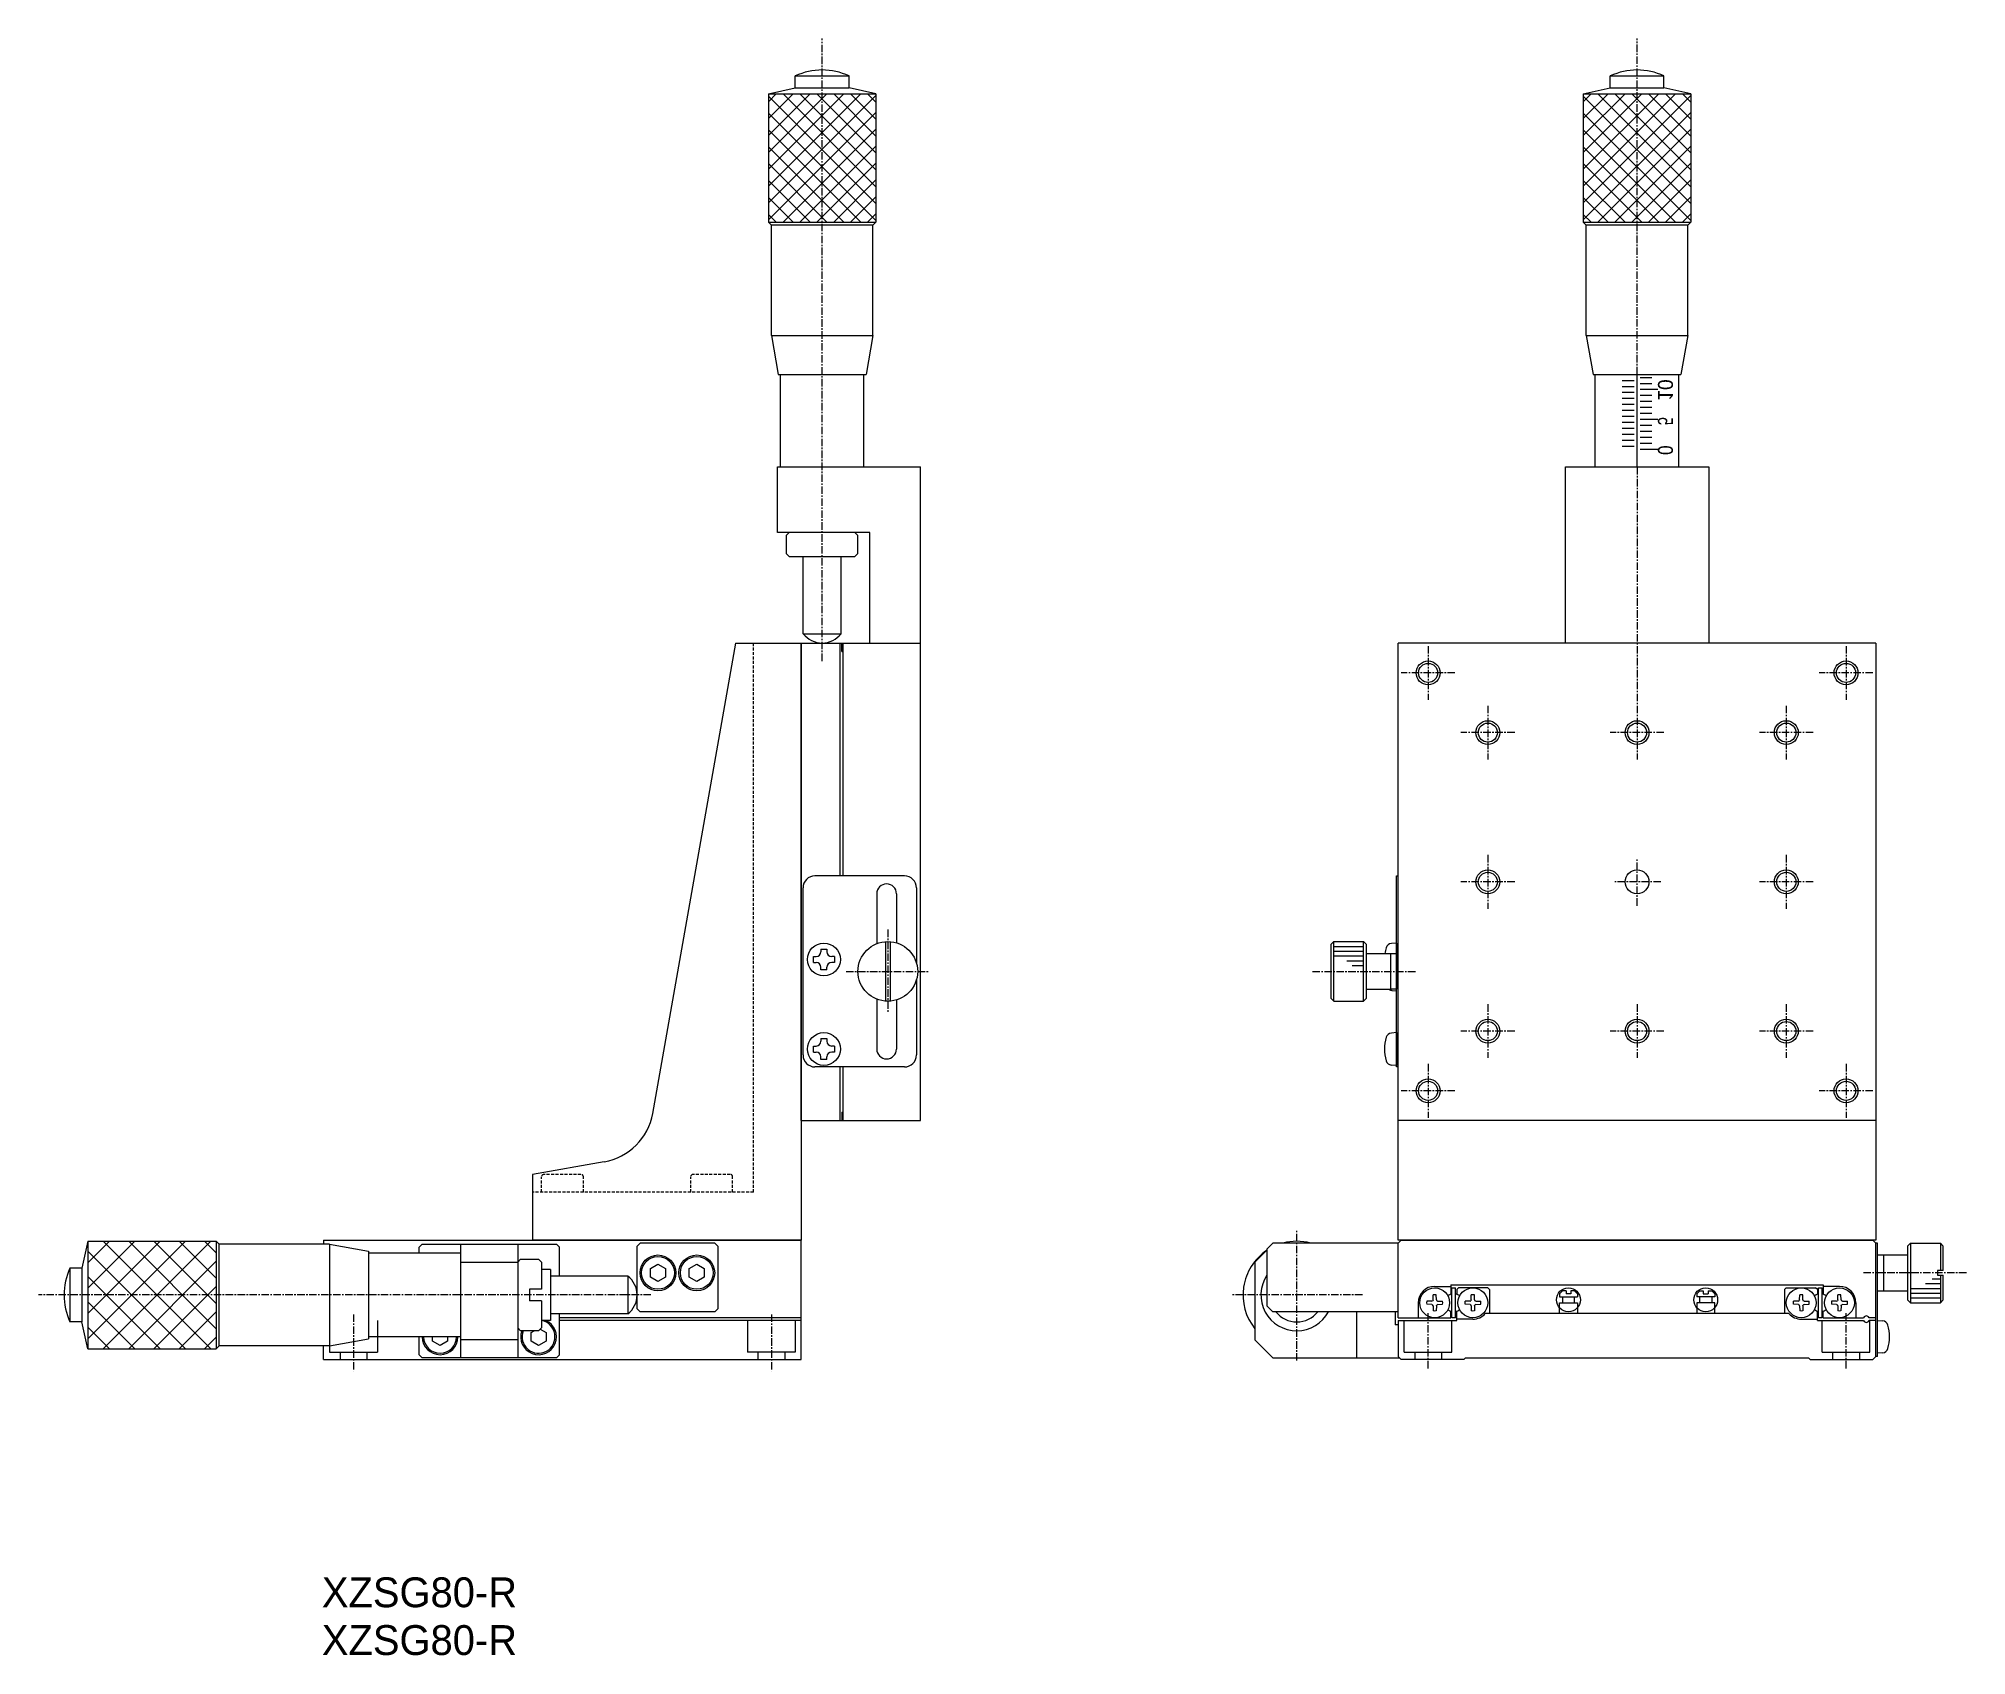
# Model space of a CAD drawing. Extents: x 66 to 389, y 34 to 304.
import ezdxf

# ---------------------------------------------------------------- set-up
doc = ezdxf.new("R2010")
doc.units = 0
doc.linetypes.add('CENTER', pattern=[2, 1.25, -0.25, 0.25, -0.25])
doc.linetypes.add('DASHED', pattern=[0.75, 0.5, -0.25])
doc.layers.get('0').update_dxf_attribs({"linetype": 'CONTINUOUS'})
doc.layers.add('CENTER', color=1, linetype='CENTER')

msp = doc.modelspace()

# ---------------------------------------------------------------- linework, layer by layer
at = {"color": 7, "linetype": 'CONTINUOUS'}
for p, q in [((192.75, 296.23), (192.75, 298.23)), ((192.75, 298.23), (201.75, 298.23)), ((201.75, 296.23), (201.75, 298.23)), ((329.25, 296.23), (329.25, 298.23)), ((329.25, 298.23), (338.25, 298.23)), ((338.25, 296.23), (338.25, 298.23)), ((188.25, 295.23), (192.75, 296.23)), ((188.25, 295.23), (188.25, 273.73)), ((192.75, 296.23), (201.75, 296.23)), ((206.25, 295.23), (201.75, 296.23)), ((206.25, 295.23), (206.25, 273.73)), ((324.75, 295.23), (329.25, 296.23)), ((324.75, 295.23), (324.75, 273.73)), ((329.25, 296.23), (338.25, 296.23)), ((342.75, 295.23), (338.25, 296.23)), ((342.75, 295.23), (342.75, 273.73)), ((188.75, 273.23), (188.25, 273.73)), ((188.75, 254.73), (188.75, 273.23)), ((205.75, 273.23), (188.75, 273.23)), ((205.75, 273.23), (206.25, 273.73)), ((205.75, 254.73), (205.75, 273.23)), ((325.25, 273.23), (324.75, 273.73)), ((325.25, 254.73), (325.25, 273.23)), ((342.25, 273.23), (325.25, 273.23)), ((342.25, 273.23), (342.75, 273.73)), ((342.25, 254.73), (342.25, 273.23)), ((188.75, 254.73), (189.9, 248.23)), ((188.75, 254.73), (205.75, 254.73)), ((205.75, 254.73), (204.61, 248.23)), ((325.25, 254.73), (326.4, 248.23)), ((325.25, 254.73), (342.25, 254.73)), ((342.25, 254.73), (341.11, 248.23)), ((189.9, 248.23), (204.61, 248.23)), ((190.25, 232.73), (190.25, 248.23)), ((204.25, 232.73), (204.25, 248.23)), ((326.4, 248.23), (341.11, 248.23)), ((326.75, 232.73), (326.75, 248.23)), ((340.75, 232.73), (340.75, 248.23)), ((189.75, 221.73), (189.75, 232.73)), ((189.75, 232.73), (213.75, 232.73)), ((213.75, 123.23), (213.75, 232.73)), ((321.75, 203.23), (321.75, 232.73)), ((321.75, 232.73), (345.75, 232.73)), ((345.75, 232.73), (345.75, 203.23)), ((205.25, 221.73), (189.75, 221.73)), ((191.25, 221.23), (191.75, 221.73)), ((191.25, 221.23), (191.25, 218.23)), ((202.75, 221.73), (203.25, 221.23)), ((203.25, 218.23), (203.25, 221.23)), ((205.25, 203.23), (205.25, 221.73)), ((191.25, 218.23), (191.75, 217.73)), ((191.75, 217.73), (202.75, 217.73)), ((194.08, 204.79), (194.08, 217.73)), ((200.43, 204.79), (200.43, 217.73)), ((202.75, 217.73), (203.25, 218.23)), ((182.75, 203.23), (168.86, 124.45)), ((182.75, 203.23), (193.75, 203.23)), ((193.75, 203.23), (193.75, 103.23)), ((193.75, 123.23), (193.75, 203.23)), ((193.75, 203.23), (200.75, 203.23)), ((200.25, 164.23), (200.25, 203.23)), ((200.55, 201.83), (200.55, 203.23)), ((200.55, 201.83), (200.75, 201.83)), ((200.75, 203.23), (213.75, 203.23)), ((200.75, 164.23), (200.75, 203.23)), ((373.75, 203.23), (293.75, 203.23)), ((293.75, 103.23), (293.75, 203.23)), ((373.75, 203.23), (373.75, 103.23)), ((194.05, 134.23), (194.05, 162.23)), ((211.05, 164.23), (196.05, 164.23)), ((213.05, 162.23), (213.05, 149.63)), ((293.45, 164.23), (293.75, 164.23)), ((293.45, 132.23), (293.45, 164.23)), ((206.4, 161.23), (206.4, 152.87)), ((209.7, 161.23), (209.7, 153.01)), ((197.05, 151.98), (197.05, 151.53)), ((197.05, 151.98), (198.05, 151.98)), ((198.05, 151.98), (198.05, 151.53)), ((207.85, 153.21), (207.85, 143.24)), ((208.65, 153.21), (208.65, 143.24)), ((282.45, 152.73), (282.95, 153.23)), ((282.45, 152.73), (282.45, 143.73)), ((282.95, 153.23), (287.95, 153.23)), ((287.95, 153.23), (288.45, 152.73)), ((288.45, 143.73), (288.45, 152.73)), ((293.45, 152.98), (292.61, 152.9)), ((293.45, 152.98), (293.45, 151.23)), ((195.8, 150.73), (196.25, 150.73)), ((195.8, 149.73), (195.8, 150.73)), ((195.8, 149.73), (196.25, 149.73)), ((197.05, 148.48), (197.05, 148.93)), ((198.05, 148.48), (198.05, 148.93)), ((199.3, 150.73), (198.85, 150.73)), ((199.3, 149.73), (198.85, 149.73)), ((199.3, 150.73), (199.3, 149.73)), ((288.45, 151.23), (292.45, 151.23)), ((292.45, 151.23), (292.45, 145.23)), ((292.45, 151.23), (292.45, 145.23)), ((292.45, 151.23), (293.45, 151.23)), ((293.45, 151.23), (293.45, 145.23)), ((198.05, 148.48), (197.05, 148.48)), ((213.05, 146.83), (213.05, 134.23)), ((206.4, 143.58), (206.4, 135.23)), ((209.7, 143.44), (209.7, 135.23)), ((282.45, 143.73), (282.95, 143.23)), ((282.95, 143.23), (287.95, 143.23)), ((287.95, 143.23), (288.45, 143.73)), ((288.45, 145.23), (292.45, 145.23)), ((293.45, 145.23), (292.45, 145.23)), ((292.69, 145.04), (293.45, 144.98)), ((195.8, 135.73), (196.25, 135.73)), ((195.8, 134.73), (195.8, 135.73)), ((197.05, 136.98), (197.05, 136.53)), ((197.05, 136.98), (198.05, 136.98)), ((198.05, 136.98), (198.05, 136.53)), ((199.3, 135.73), (198.85, 135.73)), ((199.3, 135.73), (199.3, 134.73)), ((293.45, 137.98), (292.61, 137.9)), ((293.45, 137.98), (293.45, 132.48)), ((195.8, 134.73), (196.25, 134.73)), ((197.05, 133.48), (197.05, 133.93)), ((198.05, 133.48), (197.05, 133.48)), ((198.05, 133.48), (198.05, 133.93)), ((199.3, 134.73), (198.85, 134.73)), ((293.45, 132.48), (292.61, 132.55)), ((211.05, 132.23), (196.05, 132.23)), ((200.25, 123.23), (200.25, 132.23)), ((200.75, 123.23), (200.75, 132.23)), ((293.75, 132.23), (293.45, 132.23)), ((193.75, 123.23), (200.75, 123.23)), ((200.55, 124.63), (200.55, 123.23)), ((200.55, 124.63), (200.75, 124.63)), ((200.75, 123.23), (213.75, 123.23)), ((373.75, 123.23), (293.75, 123.23)), ((160.75, 116.34), (148.75, 114.23)), ((148.75, 114.23), (148.75, 103.23)), ((74.25, 103.03), (73.25, 98.53)), ((74.25, 103.03), (95.75, 103.03)), ((96.25, 102.53), (95.75, 103.03)), ((114.75, 102.53), (96.25, 102.53)), ((96.25, 85.53), (96.25, 102.53)), ((113.75, 103.23), (193.75, 103.23)), ((113.75, 103.23), (113.75, 102.53)), ((114.75, 102.53), (114.75, 85.53)), ((114.75, 102.53), (121.25, 101.38)), ((121.25, 101.38), (121.25, 86.67)), ((136.75, 101.03), (121.25, 101.03)), ((129.75, 102.03), (130.25, 102.53)), ((129.75, 101.03), (129.75, 102.03)), ((130.25, 102.53), (152.75, 102.53)), ((136.75, 83.53), (136.75, 102.53)), ((146.25, 102.53), (146.25, 83.53)), ((193.75, 103.23), (148.75, 103.23)), ((152.75, 102.53), (153.25, 102.03)), ((153.25, 97.2), (153.25, 102.03)), ((166.25, 102.23), (166.75, 102.73)), ((166.25, 91.73), (166.25, 102.23)), ((179.25, 102.73), (166.75, 102.73)), ((179.25, 102.73), (179.75, 102.23)), ((179.75, 102.23), (179.75, 91.73)), ((193.75, 83.23), (193.75, 103.23)), ((271.75, 101.53), (269.75, 99.53)), ((272.75, 102.73), (271.75, 101.73)), ((271.75, 101.73), (271.75, 92.23)), ((293.75, 102.73), (272.75, 102.73)), ((293.75, 102.73), (294.25, 103.23)), ((373.75, 103.23), (293.75, 103.23)), ((293.75, 90.23), (293.75, 102.73)), ((294.25, 103.23), (373.25, 103.23)), ((373.75, 102.73), (373.25, 103.23)), ((373.75, 83.73), (373.75, 102.73)), ((374.05, 102.73), (373.75, 102.73)), ((374.05, 83.73), (374.05, 102.73)), ((374.05, 100.73), (379.05, 100.73)), ((375.05, 100.73), (375.05, 94.73)), ((379.55, 102.73), (379.05, 102.23)), ((379.05, 102.23), (379.05, 93.23)), ((379.55, 102.73), (384.55, 102.73)), ((385.05, 102.23), (384.55, 102.73)), ((385.05, 98.13), (385.05, 102.23)), ((73.25, 98.53), (71.25, 98.53)), ((136.75, 99.53), (146.25, 99.53)), ((146.75, 100.03), (146.25, 99.53)), ((146.75, 100.03), (149.75, 100.03)), ((150.25, 99.53), (149.75, 100.03)), ((150.25, 99.53), (150.25, 95.03)), ((151.75, 98.28), (150.25, 98.28)), ((151.75, 98.28), (151.75, 89.78)), ((164.69, 97.2), (151.75, 97.2)), ((168.5, 98.45), (169.75, 99.17)), ((168.5, 97), (168.5, 98.45)), ((169.75, 96.28), (168.5, 97)), ((169.75, 99.17), (171, 98.45)), ((171, 97), (169.75, 96.28)), ((171, 98.45), (171, 97)), ((175, 98.45), (176.25, 99.17)), ((175, 97), (175, 98.45)), ((176.25, 96.28), (175, 97)), ((176.25, 99.17), (177.5, 98.45)), ((177.5, 97), (176.25, 96.28)), ((177.5, 98.45), (177.5, 97)), ((269.75, 99.53), (269.75, 86.53)), ((384.05, 98.13), (384.05, 97.33)), ((385.05, 98.13), (384.05, 98.13)), ((384.05, 97.33), (385.05, 97.33)), ((385.05, 93.23), (385.05, 97.33)), ((148.25, 95.03), (148.25, 93.03)), ((150.25, 95.03), (148.25, 95.03)), ((299.58, 93.22), (299.59, 94.05)), ((299.85, 95.48), (302.55, 95.48)), ((300.13, 93.22), (300.11, 94.05)), ((302.55, 95.73), (302.55, 94.14)), ((302.55, 95.73), (364.95, 95.73)), ((302.75, 90.23), (302.75, 95.23)), ((302.75, 95.23), (303.35, 95.23)), ((303.35, 90.23), (303.35, 95.23)), ((303.55, 94.93), (303.85, 95.23)), ((303.55, 94.93), (303.55, 94.14)), ((308.75, 95.23), (303.85, 95.23)), ((305.98, 93.22), (305.99, 94.05)), ((306.53, 93.22), (306.51, 94.05)), ((309.05, 94.93), (308.75, 95.23)), ((309.05, 94.93), (309.05, 90.93)), ((320.75, 94.23), (321.25, 94.73)), ((320.75, 94.23), (320.75, 93.73)), ((320.75, 93.73), (323.75, 93.73)), ((321.85, 94.73), (321.25, 94.73)), ((321.25, 93.73), (321.25, 92.73)), ((321.85, 94.73), (321.85, 94.23)), ((322.65, 94.23), (321.85, 94.23)), ((322.65, 94.73), (322.65, 94.23)), ((323.25, 94.73), (322.65, 94.73)), ((323.75, 94.23), (323.25, 94.73)), ((323.25, 92.73), (323.25, 93.73)), ((323.75, 94.23), (323.75, 93.73)), ((343.75, 94.23), (344.25, 94.73)), ((343.75, 94.23), (343.75, 93.73)), ((346.75, 93.73), (343.75, 93.73)), ((344.25, 94.73), (344.85, 94.73)), ((344.25, 92.73), (344.25, 93.73)), ((344.85, 94.73), (344.85, 94.23)), ((344.85, 94.23), (345.65, 94.23)), ((345.65, 94.73), (345.65, 94.23)), ((345.65, 94.73), (346.25, 94.73)), ((346.75, 94.23), (346.25, 94.73)), ((346.25, 93.73), (346.25, 92.73)), ((346.75, 94.23), (346.75, 93.73)), ((358.45, 94.93), (358.75, 95.23)), ((358.45, 94.93), (358.45, 90.93)), ((358.75, 95.23), (363.65, 95.23)), ((360.98, 93.22), (360.99, 94.05)), ((361.53, 93.22), (361.51, 94.05)), ((363.95, 94.93), (363.65, 95.23)), ((363.95, 94.93), (363.95, 94.14)), ((364.15, 90.23), (364.15, 95.23)), ((364.15, 95.23), (364.75, 95.23)), ((364.75, 90.23), (364.75, 95.23)), ((364.95, 95.73), (364.95, 94.14)), ((367.65, 95.48), (364.95, 95.48)), ((367.38, 93.22), (367.39, 94.05)), ((367.93, 93.22), (367.91, 94.05)), ((374.05, 94.73), (379.05, 94.73)), ((150.25, 93.03), (148.25, 93.03)), ((150.25, 93.03), (150.25, 88.53)), ((164.69, 90.85), (151.75, 90.85)), ((153.25, 84.03), (153.25, 90.85)), ((166.75, 91.23), (166.25, 91.73)), ((179.25, 91.23), (166.75, 91.23)), ((179.75, 91.73), (179.25, 91.23)), ((271.75, 92.23), (272.75, 91.23)), ((293.75, 91.23), (272.75, 91.23)), ((286.75, 91.23), (286.75, 83.53)), ((293.25, 91.23), (293.25, 89.03)), ((297.1, 92.73), (297.1, 90.23)), ((299.37, 93), (298.53, 92.99)), ((299.37, 92.45), (298.53, 92.47)), ((299.37, 93), (299.51, 93.06)), ((299.37, 92.45), (299.51, 92.39)), ((299.58, 93.22), (299.51, 93.06)), ((299.58, 92.23), (299.51, 92.39)), ((299.58, 92.23), (299.59, 91.4)), ((300.13, 92.23), (300.11, 91.4)), ((300.13, 93.22), (300.2, 93.06)), ((300.13, 92.23), (300.2, 92.39)), ((300.34, 93), (300.2, 93.06)), ((300.34, 92.45), (300.2, 92.39)), ((300.34, 93), (301.18, 92.99)), ((300.34, 92.45), (301.18, 92.47)), ((302.55, 90.23), (302.55, 91.31)), ((303.55, 89.73), (303.55, 91.31)), ((305.77, 93), (304.93, 92.99)), ((305.77, 92.45), (304.93, 92.47)), ((305.77, 93), (305.91, 93.06)), ((305.77, 92.45), (305.91, 92.39)), ((305.98, 93.22), (305.91, 93.06)), ((305.98, 92.23), (305.91, 92.39)), ((305.98, 92.23), (305.99, 91.4)), ((306.53, 92.23), (306.51, 91.4)), ((306.53, 93.22), (306.6, 93.06)), ((306.53, 92.23), (306.6, 92.39)), ((306.74, 93), (306.6, 93.06)), ((306.74, 92.45), (306.6, 92.39)), ((306.74, 93), (307.58, 92.99)), ((306.74, 92.45), (307.58, 92.47)), ((359.18, 90.93), (308.33, 90.93)), ((320.75, 90.93), (320.75, 92.73)), ((320.75, 92.73), (323.75, 92.73)), ((323.75, 92.73), (323.75, 90.93)), ((343.75, 92.73), (343.75, 90.93)), ((346.75, 92.73), (343.75, 92.73)), ((346.75, 90.93), (346.75, 92.73)), ((360.77, 93), (359.93, 92.99)), ((360.77, 92.45), (359.93, 92.47)), ((360.77, 93), (360.91, 93.06)), ((360.77, 92.45), (360.91, 92.39)), ((360.98, 93.22), (360.91, 93.06)), ((360.98, 92.23), (360.91, 92.39)), ((360.98, 92.23), (360.99, 91.4)), ((361.53, 92.23), (361.51, 91.4)), ((361.53, 93.22), (361.6, 93.06)), ((361.53, 92.23), (361.6, 92.39)), ((361.74, 93), (361.6, 93.06)), ((361.74, 92.45), (361.6, 92.39)), ((361.74, 93), (362.58, 92.99)), ((361.74, 92.45), (362.58, 92.47)), ((363.95, 89.73), (363.95, 91.31)), ((364.95, 90.23), (364.95, 91.31)), ((367.17, 93), (366.33, 92.99)), ((367.17, 92.45), (366.33, 92.47)), ((367.17, 93), (367.31, 93.06)), ((367.17, 92.45), (367.31, 92.39)), ((367.38, 93.22), (367.31, 93.06)), ((367.38, 92.23), (367.31, 92.39)), ((367.38, 92.23), (367.39, 91.4)), ((367.93, 92.23), (367.91, 91.4)), ((367.93, 93.22), (368, 93.06)), ((367.93, 92.23), (368, 92.39)), ((368.14, 93), (368, 93.06)), ((368.14, 92.45), (368, 92.39)), ((368.14, 93), (368.98, 92.99)), ((368.14, 92.45), (368.98, 92.47)), ((370.4, 92.73), (370.4, 90.23)), ((379.05, 93.23), (379.55, 92.73)), ((379.55, 92.73), (384.55, 92.73)), ((384.55, 92.73), (385.05, 93.23)), ((73.25, 89.53), (71.25, 89.53)), ((74.25, 85.03), (73.25, 89.53)), ((146.25, 88.53), (146.75, 88.03)), ((149.75, 88.03), (146.75, 88.03)), ((148.5, 87.75), (148.99, 88.03)), ((148.5, 86.3), (148.5, 87.75)), ((150.25, 88.53), (149.75, 88.03)), ((150.04, 88.31), (151, 87.75)), ((151.75, 89.78), (150.25, 89.78)), ((151, 87.75), (151, 86.3)), ((193.75, 90.23), (153.25, 90.23)), ((193.75, 89.73), (153.25, 89.73)), ((293.75, 89.03), (293.25, 89.03)), ((293.75, 90.23), (302.55, 90.23)), ((293.75, 89.73), (293.75, 83.73)), ((293.75, 89.73), (303.55, 89.73)), ((303.35, 90.23), (302.75, 90.23)), ((306.25, 89.98), (303.55, 89.98)), ((361.25, 89.98), (363.95, 89.98)), ((363.95, 89.73), (371.7, 89.73)), ((364.75, 90.23), (364.15, 90.23)), ((364.95, 90.23), (371.7, 90.23)), ((373.75, 90.23), (372.61, 90.23)), ((373.75, 89.73), (372.61, 89.73)), ((374.05, 89.78), (374.9, 89.7)), ((74.25, 85.03), (95.75, 85.03)), ((96.25, 85.53), (95.75, 85.03)), ((114.75, 85.53), (96.25, 85.53)), ((113.75, 83.23), (113.75, 85.53)), ((114.75, 85.53), (121.25, 86.67)), ((136.75, 87.03), (121.25, 87.03)), ((129.75, 84.03), (129.75, 87.03)), ((130.25, 83.53), (129.75, 84.03)), ((132, 86.3), (132, 87.03)), ((133.25, 85.58), (132, 86.3)), ((134.5, 86.3), (133.25, 85.58)), ((134.5, 87.03), (134.5, 86.3)), ((146.25, 86.53), (136.75, 86.53)), ((149.75, 85.58), (148.5, 86.3)), ((151, 86.3), (149.75, 85.58)), ((153.25, 84.03), (152.75, 83.53)), ((269.75, 86.53), (272.75, 83.53)), ((374.9, 84.35), (374.05, 84.28)), ((113.75, 83.23), (193.75, 83.23)), ((152.75, 83.53), (130.25, 83.53)), ((272.75, 83.53), (293.94, 83.53)), ((293.75, 83.73), (294.25, 83.23)), ((304.75, 83.23), (294.25, 83.23)), ((304.95, 83.43), (304.75, 83.23)), ((362.55, 83.43), (304.95, 83.43)), ((362.55, 83.43), (362.75, 83.23)), ((362.75, 83.23), (373.25, 83.23)), ((373.75, 83.73), (373.25, 83.23)), ((374.05, 83.73), (373.75, 83.73))]:
    msp.add_line(p, q, dxfattribs=at)
at = {"color": 3, "linetype": 'CONTINUOUS'}
for p, q in [((188.25, 295.23), (206.25, 295.23)), ((188.25, 279.77), (203.71, 295.23)), ((188.25, 282.6), (200.88, 295.23)), ((188.25, 285.42), (198.06, 295.23)), ((188.25, 288.25), (195.23, 295.23)), ((188.25, 291.08), (192.4, 295.23)), ((188.25, 293.91), (189.57, 295.23)), ((188.25, 276.94), (206.25, 294.94)), ((206.25, 276.84), (188.25, 294.84)), ((206.25, 279.67), (190.7, 295.23)), ((206.25, 282.5), (193.53, 295.23)), ((206.25, 285.33), (196.36, 295.23)), ((206.25, 288.15), (199.18, 295.23)), ((206.25, 290.98), (202.01, 295.23)), ((206.25, 293.81), (204.84, 295.23)), ((324.75, 295.23), (342.75, 295.23)), ((324.75, 279.77), (340.21, 295.23)), ((324.75, 282.6), (337.38, 295.23)), ((324.75, 285.42), (334.56, 295.23)), ((324.75, 288.25), (331.73, 295.23)), ((324.75, 291.08), (328.9, 295.23)), ((324.75, 293.91), (326.07, 295.23)), ((324.75, 276.94), (342.75, 294.94)), ((342.75, 276.84), (324.75, 294.84)), ((342.75, 279.67), (327.2, 295.23)), ((342.75, 282.5), (330.03, 295.23)), ((342.75, 285.33), (332.86, 295.23)), ((342.75, 288.15), (335.68, 295.23)), ((342.75, 290.98), (338.51, 295.23)), ((342.75, 293.81), (341.34, 295.23)), ((188.25, 274.11), (206.25, 292.11)), ((206.25, 274.01), (188.25, 292.01)), ((324.75, 274.11), (342.75, 292.11)), ((342.75, 274.01), (324.75, 292.01)), ((203.71, 273.73), (188.25, 289.18)), ((190.7, 273.73), (206.25, 289.28)), ((340.21, 273.73), (324.75, 289.18)), ((327.2, 273.73), (342.75, 289.28)), ((200.88, 273.73), (188.25, 286.36)), ((193.53, 273.73), (206.25, 286.45)), ((337.38, 273.73), (324.75, 286.36)), ((330.03, 273.73), (342.75, 286.45)), ((198.06, 273.73), (188.25, 283.53)), ((196.36, 273.73), (206.25, 283.63)), ((334.56, 273.73), (324.75, 283.53)), ((332.86, 273.73), (342.75, 283.63)), ((195.23, 273.73), (188.25, 280.7)), ((192.4, 273.73), (188.25, 277.87)), ((199.18, 273.73), (206.25, 280.8)), ((202.01, 273.73), (206.25, 277.97)), ((331.73, 273.73), (324.75, 280.7)), ((328.9, 273.73), (324.75, 277.87)), ((335.68, 273.73), (342.75, 280.8)), ((338.51, 273.73), (342.75, 277.97)), ((189.57, 273.73), (188.25, 275.04)), ((204.84, 273.73), (206.25, 275.14)), ((326.07, 273.73), (324.75, 275.04)), ((341.34, 273.73), (342.75, 275.14)), ((188.25, 273.73), (206.25, 273.73)), ((324.75, 273.73), (342.75, 273.73)), ((331.25, 247.23), (333.25, 247.23)), ((331.25, 247.23), (333.25, 247.23)), ((331.25, 246.23), (333.25, 246.23)), ((333.75, 232.73), (333.75, 248.23)), ((334.25, 247.73), (336.25, 247.73)), ((334.25, 246.73), (336.25, 246.73)), ((334.25, 245.73), (337.25, 245.73)), ((331.25, 245.23), (333.25, 245.23)), ((331.25, 244.23), (333.25, 244.23)), ((331.25, 243.23), (333.25, 243.23)), ((331.25, 243.23), (333.25, 243.23)), ((331.25, 242.23), (333.25, 242.23)), ((334.25, 244.73), (336.25, 244.73)), ((334.25, 243.73), (336.25, 243.73)), ((334.25, 242.73), (336.25, 242.73)), ((331.25, 241.23), (333.25, 241.23)), ((331.25, 240.23), (333.25, 240.23)), ((331.25, 239.23), (333.25, 239.23)), ((334.25, 241.73), (336.25, 241.73)), ((334.25, 240.73), (337.25, 240.73)), ((334.25, 239.73), (336.25, 239.73)), ((331.25, 238.23), (333.25, 238.23)), ((331.25, 237.23), (333.25, 237.23)), ((331.25, 236.23), (333.25, 236.23)), ((334.25, 238.73), (336.25, 238.73)), ((334.25, 237.73), (336.25, 237.73)), ((334.25, 236.73), (336.25, 236.73)), ((334.25, 235.73), (337.25, 235.73)), ((194.08, 204.79), (200.43, 204.79)), ((282.95, 143.23), (282.95, 153.23)), ((282.95, 152.43), (287.95, 152.43)), ((287.95, 143.23), (287.95, 153.23)), ((282.95, 151.63), (287.95, 151.63)), ((282.95, 150.83), (287.95, 150.83)), ((285.14, 150.03), (287.95, 150.03)), ((286.05, 149.23), (287.95, 149.23)), ((74.25, 103.03), (74.25, 85.03)), ((74.25, 86.68), (90.6, 103.03)), ((74.25, 90.92), (86.36, 103.03)), ((74.25, 95.17), (82.11, 103.03)), ((74.25, 99.41), (77.87, 103.03)), ((90.6, 85.03), (74.25, 101.37)), ((94.84, 85.03), (76.84, 103.03)), ((76.84, 85.03), (94.84, 103.03)), ((95.75, 88.36), (81.09, 103.03)), ((95.75, 92.6), (85.33, 103.03)), ((95.75, 96.84), (89.57, 103.03)), ((95.75, 101.08), (93.81, 103.03)), ((95.75, 103.03), (95.75, 85.03)), ((379.55, 102.73), (379.55, 92.73)), ((384.55, 102.73), (384.55, 98.13)), ((71.25, 98.53), (71.25, 89.53)), ((73.25, 98.53), (73.25, 89.53)), ((86.36, 85.03), (74.25, 97.13)), ((81.09, 85.03), (95.75, 99.69)), ((164.69, 97.2), (164.69, 90.85)), ((384.55, 97.33), (384.55, 92.73)), ((85.33, 85.03), (95.75, 95.45)), ((379.55, 95.13), (384.55, 95.13)), ((379.55, 94.33), (384.55, 94.33)), ((382.06, 95.93), (384.55, 95.93)), ((383.18, 96.73), (384.55, 96.73)), ((82.11, 85.03), (74.25, 92.89)), ((89.57, 85.03), (95.75, 91.21)), ((379.55, 93.53), (384.55, 93.53)), ((77.87, 85.03), (74.25, 88.64)), ((114.75, 89.73), (114.75, 84.43)), ((122.75, 89.73), (122.75, 84.43)), ((184.75, 89.73), (184.75, 84.43)), ((192.75, 89.73), (192.75, 84.43)), ((294.75, 84.43), (294.75, 89.73)), ((302.75, 84.43), (302.75, 89.73)), ((364.75, 84.43), (364.75, 89.73)), ((372.75, 84.43), (372.75, 89.73)), ((93.81, 85.03), (95.75, 86.97)), ((114.75, 84.43), (122.75, 84.43)), ((116.5, 84.43), (116.5, 83.23)), ((121, 84.43), (121, 83.23)), ((192.75, 84.43), (184.75, 84.43)), ((186.5, 84.43), (186.5, 83.23)), ((191, 84.43), (191, 83.23)), ((294.75, 84.43), (302.75, 84.43)), ((296.5, 84.43), (296.5, 83.23)), ((301, 84.43), (301, 83.23)), ((364.75, 84.43), (372.75, 84.43)), ((366.5, 84.43), (366.5, 83.23)), ((371, 84.43), (371, 83.23))]:
    msp.add_line(p, q, dxfattribs=at)
at = {"color": 3, "linetype": 'DASHED'}
for p, q in [((185.75, 111.23), (185.75, 203.23)), ((150.25, 111.23), (150.25, 113.83)), ((156.85, 114.23), (150.65, 114.23)), ((157.25, 111.23), (157.25, 113.83)), ((175.25, 111.23), (175.25, 113.83)), ((181.85, 114.23), (175.65, 114.23)), ((182.25, 111.23), (182.25, 113.83)), ((185.75, 111.23), (148.75, 111.23))]:
    msp.add_line(p, q, dxfattribs=at)
at = {"color": 3, "linetype": 'CONTINUOUS'}
for centre in [(298.75, 198.23), (368.75, 198.23), (308.75, 188.23), (333.75, 188.23), (358.75, 188.23), (308.75, 163.23), (358.75, 163.23), (308.75, 138.23), (333.75, 138.23), (358.75, 138.23), (298.75, 128.23), (368.75, 128.23), (322.25, 93.23), (345.25, 93.23)]:
    msp.add_circle(centre, 2, dxfattribs=at)
at = {"color": 7, "linetype": 'CONTINUOUS'}
for centre, radius in [((298.75, 198.23), 1.6), ((368.75, 198.23), 1.6), ((308.75, 188.23), 1.6), ((333.75, 188.23), 1.6), ((358.75, 188.23), 1.6), ((308.75, 163.23), 1.6), ((333.75, 163.23), 2), ((358.75, 163.23), 1.6), ((197.55, 150.23), 2.75), ((208.25, 148.23), 5), ((308.75, 138.23), 1.6), ((333.75, 138.23), 1.6), ((358.75, 138.23), 1.6), ((197.55, 135.23), 2.75), ((298.75, 128.23), 1.6), ((368.75, 128.23), 1.6), ((169.75, 97.73), 3), ((169.75, 97.73), 2.75), ((176.25, 97.73), 3), ((176.25, 97.73), 2.75), ((299.85, 92.73), 2.5), ((306.25, 92.73), 2.5), ((361.25, 92.73), 2.5), ((367.65, 92.73), 2.5)]:
    msp.add_circle(centre, radius, dxfattribs=at)
for centre, radius, start, end in [((197.25, 288.6), 10.62, 64.9424, 115.0576), ((333.75, 288.6), 10.62, 64.9424, 115.0576), ((197.25, 207.23), 4, 217.4626, 322.5374), ((196.05, 162.23), 2, 90, 180), ((208.05, 161.23), 1.65, 0, 180), ((211.05, 162.23), 2, 0, 90), ((298.45, 150.23), 7, 163.743, 171.7868), ((292.69, 151.91), 1, 95, 163.743), ((196.25, 151.53), 0.8, 270, 0), ((196.25, 148.93), 0.8, 0, 90), ((198.85, 151.53), 0.8, 180, 270), ((198.85, 148.93), 0.8, 90, 180), ((292.76, 145.86), 0.821, 230.6662, 265), ((196.25, 136.53), 0.8, 270, 0), ((198.85, 136.53), 0.8, 180, 270), ((298.45, 135.23), 7, 163.743, 196.257), ((292.69, 136.91), 1, 95, 163.743), ((196.05, 134.23), 2, 180, 270), ((196.25, 133.93), 0.8, 0, 90), ((198.85, 133.93), 0.8, 90, 180), ((208.05, 135.23), 1.65, 180, 0), ((211.05, 134.23), 2, 270, 0), ((292.69, 133.55), 1, 196.257, 265), ((159.02, 126.19), 10, 280, 350), ((276.75, 94.03), 9, 124.1406, 218.9425), ((276.75, 94.03), 9, 75.165, 104.835), ((80.88, 94.03), 10.62, 154.9424, 205.0576), ((162.25, 94.03), 4, 307.4626, 52.5374), ((276.75, 94.03), 6, 146.4426, 332.1819), ((299.85, 92.73), 2.75, 90, 180), ((299.85, 92.73), 1.35, 78.8959, 101.1041), ((303.05, 92.73), 1.5, 101.537, 130.5416), ((303.05, 92.73), 1.5, 49.4584, 78.4631), ((306.25, 92.73), 1.35, 78.8959, 101.1041), ((361.25, 92.73), 1.35, 78.8959, 101.1041), ((364.45, 92.73), 1.5, 101.537, 130.5416), ((364.45, 92.73), 1.5, 49.4584, 78.4631), ((367.65, 92.73), 1.35, 78.8959, 101.1041), ((367.65, 92.73), 2.75, 0, 90), ((276.75, 94.03), 4.5, 218.4786, 321.5214), ((299.85, 92.73), 1.35, 168.8959, 191.1041), ((299.85, 92.73), 1.35, 258.8959, 281.1041), ((299.85, 92.73), 1.35, 348.8959, 11.1041), ((303.05, 92.73), 1.5, 229.4584, 258.463), ((303.05, 92.73), 1.5, 281.537, 310.5416), ((306.25, 92.73), 1.35, 168.8959, 191.1041), ((306.25, 92.73), 1.35, 258.8959, 281.1041), ((306.25, 92.73), 2.75, 270, 319.1149), ((306.25, 92.73), 1.35, 348.8959, 11.1041), ((361.25, 92.73), 2.75, 220.8851, 270), ((361.25, 92.73), 1.35, 168.8959, 191.1041), ((361.25, 92.73), 1.35, 258.8959, 281.1041), ((361.25, 92.73), 1.35, 348.8959, 11.1041), ((364.45, 92.73), 1.5, 229.4584, 258.463), ((364.45, 92.73), 1.5, 281.537, 310.5416), ((367.65, 92.73), 1.35, 168.8959, 191.1041), ((367.65, 92.73), 1.35, 258.8959, 281.1041), ((367.65, 92.73), 1.35, 348.8959, 11.1041), ((372.15, 90.03), 0.5, 23.5782, 156.4218), ((149.75, 87.03), 3, 160.5288, 66.4436), ((149.75, 87.03), 2.75, 158.6763, 79.5243), ((372.15, 89.93), 0.5, 203.5782, 336.4218), ((374.81, 88.71), 1, 16.257, 85), ((369.05, 87.03), 7, 343.743, 16.257), ((133.25, 87.03), 3, 180, 0), ((133.25, 87.03), 2.75, 180, 0), ((374.81, 85.35), 1, 275, 343.743)]:
    msp.add_arc(centre, radius, start, end, dxfattribs=at)
at = {"color": 3, "linetype": 'DASHED'}
for centre, start, end in [((150.65, 113.83), 90, 180), ((156.85, 113.83), 0, 90), ((175.65, 113.83), 90, 180), ((181.85, 113.83), 0, 90)]:
    msp.add_arc(centre, 0.4, start, end, dxfattribs=at)
at = {"layer": 'CENTER', "color": 1, "linetype": 'CENTER'}
for p, q in [((197.25, 200.21), (197.25, 304.48)), ((333.75, 248.23), (333.75, 304.48)), ((333.75, 232.73), (333.75, 183.73)), ((298.75, 202.73), (298.75, 193.73)), ((368.75, 202.73), (368.75, 193.73)), ((303.25, 198.23), (294.25, 198.23)), ((373.25, 198.23), (364.25, 198.23)), ((308.75, 192.73), (308.75, 183.73)), ((358.75, 192.73), (358.75, 183.73)), ((313.25, 188.23), (304.25, 188.23)), ((338.25, 188.23), (329.25, 188.23)), ((363.25, 188.23), (354.25, 188.23)), ((308.75, 167.73), (308.75, 158.73)), ((333.75, 159.23), (333.75, 167.23)), ((358.75, 167.73), (358.75, 158.73)), ((313.25, 163.23), (304.25, 163.23)), ((337.75, 163.23), (329.75, 163.23)), ((363.25, 163.23), (354.25, 163.23)), ((208.25, 155.23), (208.25, 141.23)), ((201.25, 148.23), (215.25, 148.23)), ((279.38, 148.23), (296.81, 148.23)), ((308.75, 142.73), (308.75, 133.73)), ((333.75, 142.73), (333.75, 133.73)), ((358.75, 142.73), (358.75, 133.73)), ((313.25, 138.23), (304.25, 138.23)), ((338.25, 138.23), (329.25, 138.23)), ((363.25, 138.23), (354.25, 138.23)), ((298.75, 132.73), (298.75, 123.73)), ((368.75, 132.73), (368.75, 123.73)), ((303.25, 128.23), (294.25, 128.23)), ((373.25, 128.23), (364.25, 128.23)), ((276.75, 83.03), (276.75, 105.03)), ((388.92, 97.73), (371.66, 97.73)), ((168.58, 94.03), (66, 94.03)), ((287.75, 94.03), (265.75, 94.03)), ((118.75, 90.78), (118.75, 81.25)), ((188.75, 90.78), (188.75, 81.25)), ((298.75, 81.73), (298.75, 91.06)), ((368.75, 81.73), (368.75, 91.06))]:
    msp.add_line(p, q, dxfattribs=at)

# ---------------------------------------------------------------- texts
at = {"color": 3, "linetype": 'CONTINUOUS', "text_generation_flag": 2}
for s, width, p in [('10', 0.96, (337.25, 243.83)), ('5', 0.72, (337.25, 239.73)), ('0', 0.864, (337.25, 234.73))]:
    msp.add_text(s, height=2.5, rotation=270, dxfattribs=dict(at, width=width)).set_placement(p)
at = {"color": 7, "linetype": 'CONTINUOUS'}
for p in [(113.45, 41.73), (113.45, 33.73)]:
    msp.add_text('XZSG80-R', height=5, dxfattribs=at).set_placement(p)

doc.saveas('drawing.dxf')
